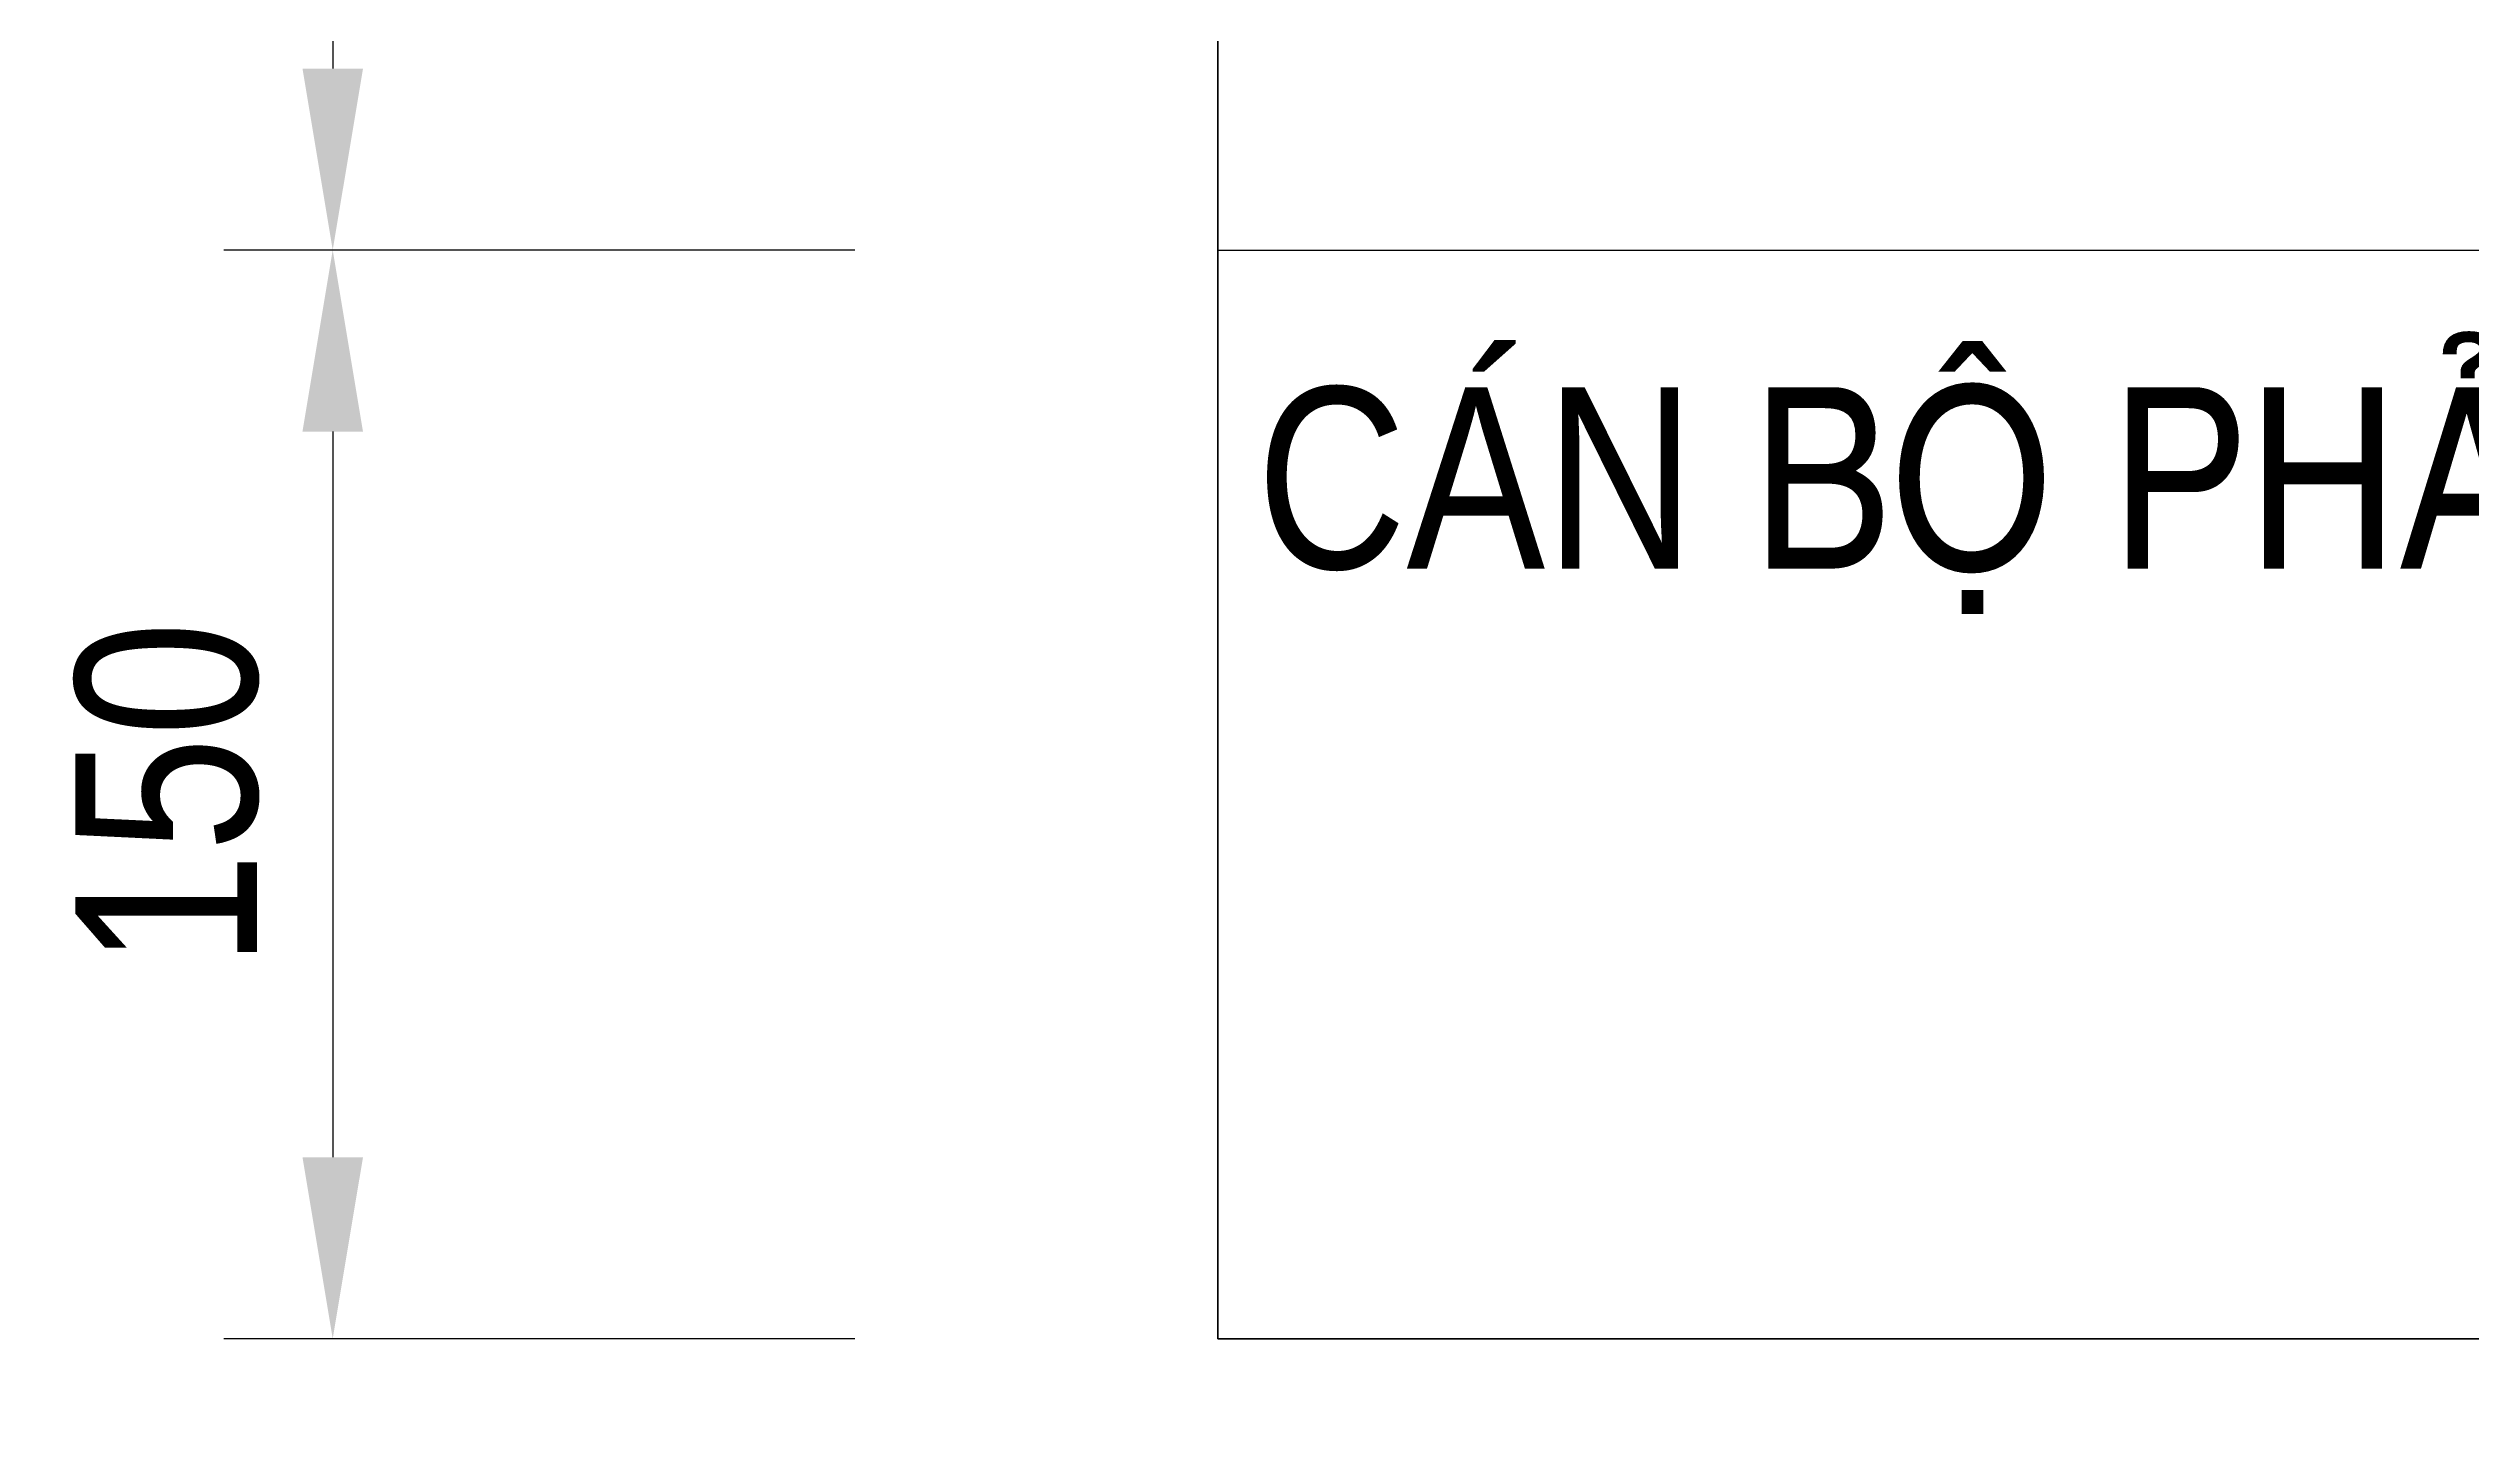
# Model space of a CAD drawing. Header units: millimetres. Extents: x 813 to 2725, y -392 to 805.
# Drawn here: x 813.1 to 1147, y 46 to 235.8 of the extents above; entities that cross this region are included whole.
import ezdxf

# ---------------------------------------------------------------- set-up
doc = ezdxf.new("R2010")
doc.units = ezdxf.units.MM
doc.styles.get("Standard").update_dxf_attribs({"font": 'VNI-Helve-Condense.TTF', "height": 25})
doc.dimstyles.new('ISO-25', dxfattribs={"dimtxt": 0.25, "dimasz": 25, "dimexe": 15, "dimexo": 50, "dimgap": 10, "dimtad": 1, "dimtxsty": 'Standard', "dimcen": 25, "dimadec": 0, "dimazin": 0, "dimtfac": 1, "dimtmove": 0, "dimatfit": 3, "dimfxl": 1, "dimarcsym": 0})

# ---------------------------------------------------------------- blocks, each defined once
blk = doc.blocks.new('*D5')
at = {"color": 0, "lineweight": -2, "transparency": 16777216}
for p, q in [((924.22, 357.97), (837.26, 357.97)), ((852.26, 332.97), (852.26, 232.97)), ((924.22, 207.97), (837.26, 207.97))]:
    blk.add_line(p, q, dxfattribs=at)
at = {"color": 0, "transparency": 16777216}
for points in [[(848.09, 332.97), (856.43, 332.97), (852.26, 357.97)], [(848.09, 232.97), (856.43, 232.97), (852.26, 207.97)]]:
    blk.add_solid(points, dxfattribs=at)
at = {"layer": 'Defpoints', "color": 0, "transparency": 16777216}
for p in [(974.22, 357.97), (852.26, 207.97), (974.22, 207.97)]:
    blk.add_point(p, dxfattribs=at)
at = {"color": 0, "transparency": 16777216, "insert": (829.49, 282.97), "char_height": 25, "attachment_point": 5, "rotation": 90}
blk.add_mtext('150', dxfattribs=at)
blk = doc.blocks.new('*D6')
at = {"color": 0, "lineweight": -2, "transparency": 16777216}
for p, q in [((924.22, 207.97), (837.26, 207.97)), ((852.26, 182.97), (852.26, 82.97)), ((924.22, 57.97), (837.26, 57.97))]:
    blk.add_line(p, q, dxfattribs=at)
at = {"color": 0, "transparency": 16777216}
for points in [[(848.09, 182.97), (856.43, 182.97), (852.26, 207.97)], [(848.09, 82.97), (856.43, 82.97), (852.26, 57.97)]]:
    blk.add_solid(points, dxfattribs=at)
at = {"layer": 'Defpoints', "color": 0, "transparency": 16777216}
for p in [(974.22, 207.97), (852.26, 57.97), (974.22, 57.97)]:
    blk.add_point(p, dxfattribs=at)
at = {"color": 0, "transparency": 16777216, "insert": (829.49, 132.97), "char_height": 25, "attachment_point": 5, "rotation": 90}
blk.add_mtext('150', dxfattribs=at)
blk = doc.blocks.new('*D11')
at = {"color": 0, "lineweight": -2, "transparency": 16777216}
for p, q in [((974.22, 7.97), (974.22, -43.43)), ((1374.22, 9.18), (1374.22, -43.43)), ((999.22, -28.43), (1349.22, -28.43))]:
    blk.add_line(p, q, dxfattribs=at)
at = {"color": 0, "transparency": 16777216}
for points in [[(999.22, -24.27), (999.22, -32.6), (974.22, -28.43)], [(1349.22, -24.27), (1349.22, -32.6), (1374.22, -28.43)]]:
    blk.add_solid(points, dxfattribs=at)
at = {"layer": 'Defpoints', "color": 0, "transparency": 16777216}
for p in [(974.22, 57.97), (1374.22, 59.18), (1374.22, -28.43)]:
    blk.add_point(p, dxfattribs=at)
at = {"color": 0, "transparency": 16777216, "insert": (1174.22, -5.67), "char_height": 25, "attachment_point": 5}
blk.add_mtext('400', dxfattribs=at)

msp = doc.modelspace()

# ---------------------------------------------------------------- linework, layer by layer
for p, q in [((974.218, 657.969), (974.218, 57.969)), ((974.218, 207.969), (1574.218, 207.969)), ((974.218, 57.969), (2574.218, 57.969)), ((974.218, 57.969), (1374.218, 57.969))]:
    msp.add_line(p, q)
at = {"lineweight": 30}
msp.add_lwpolyline([(974.218, 657.969), (2574.218, 657.969), (2574.218, 57.969), (974.218, 57.969)], close=True, dxfattribs=at)

# ---------------------------------------------------------------- texts
at = {"insert": (955.669, 189.078), "char_height": 20, "width": 600, "attachment_point": 1}
msp.add_mtext('{\\H1.25x;   CAÙN BOÄ PHAÛN BIEÄN:          KYÙ TEÂN}', dxfattribs=at)

# ---------------------------------------------------------------- dimensions: what is measured, and where the dimension line sits
for base, p1, p2, picture, middle in [((852.26, 207.969), (974.218, 357.969), (974.218, 207.969), '*D5', (829.493, 282.969)), ((852.26, 57.969), (974.218, 207.969), (974.218, 57.969), '*D6', (829.493, 132.969))]:
    dim = msp.add_linear_dim(base=base, p1=p1, p2=p2, angle=90, dimstyle='ISO-25')
    dim.commit()
    dim.dimension.update_dxf_attribs({"geometry": picture, "text_midpoint": middle})
dim = msp.add_linear_dim(base=(1374.218, -28.432), p1=(974.218, 57.969), p2=(1374.218, 59.178), dimstyle='ISO-25')
dim.commit()
dim.dimension.update_dxf_attribs({"geometry": '*D11', "text_midpoint": (1174.218, -5.666)})

doc.saveas('drawing.dxf')
